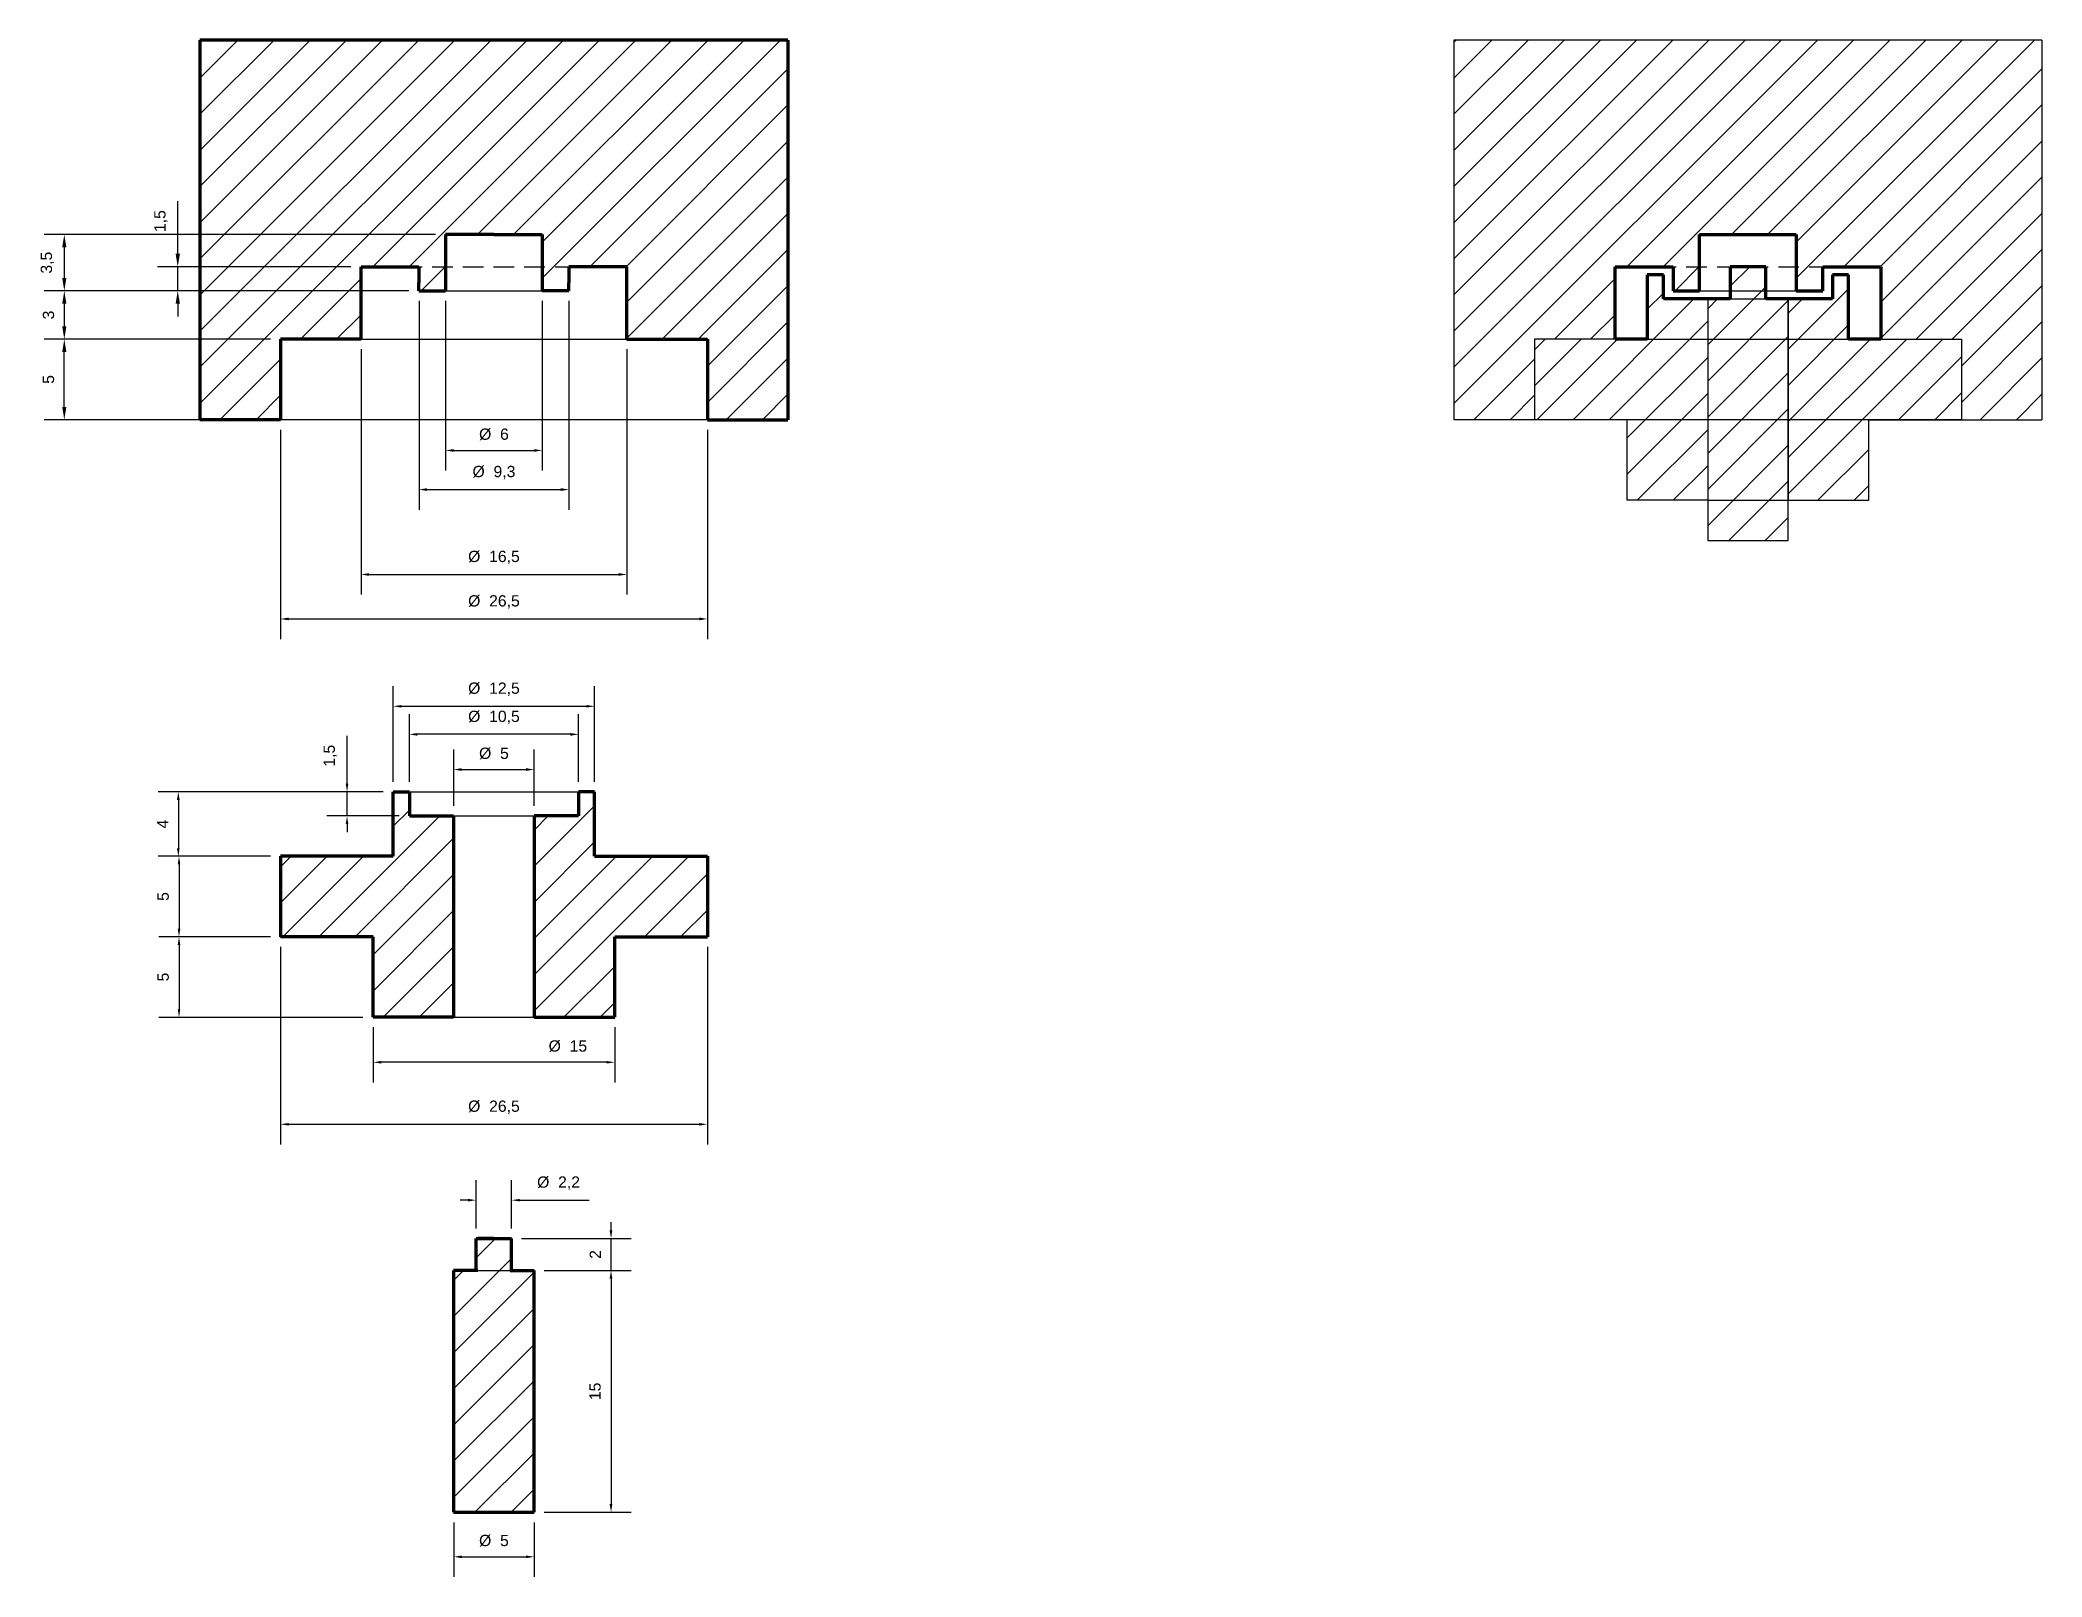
# Model space of a CAD drawing. Header units: millimetres. Extents: x 244 to 368, y 163 to 258.
import ezdxf

# ---------------------------------------------------------------- set-up
doc = ezdxf.new("R2010")
doc.units = ezdxf.units.MM
doc.linetypes.add('DASHED', pattern=[19.05, 12.7, -6.35])
doc.layers.add('dim', color=6, linetype='Continuous')
doc.styles.get("Standard").update_dxf_attribs({"font": 'arial.ttf'})
doc.dimstyles.new('ISO-25', dxfattribs={"dimtxt": 2.5, "dimasz": 2.5, "dimexe": 1.25, "dimexo": 0.625, "dimtad": 1, "dimtxsty": 'Standard', "dimcen": 2.5, "dimadec": 0, "dimazin": 0, "dimtfac": 1, "dimtmove": 0, "dimatfit": 3, "dimfxl": 1, "dimarcsym": 0})
pattern_1 = [(45, (3e-14, 6.6526), (-1.122532, 1.122532), [])]
pattern_2 = [(45, (77.8457, 38.7487), (-1.122532, 1.122532), [])]

# ---------------------------------------------------------------- blocks, each defined once
blk = doc.blocks.new('*D28')
at = {"layer": 'Defpoints', "color": 0}
for p in [(267.14, 242.57), (245.12, 239.57), (258.54, 239.57)]:
    blk.add_point(p, dxfattribs=at)
at = {"layer": 'dim', "color": 0, "lineweight": -2}
for p, q in [((266.51, 242.57), (243.87, 242.57)), ((245.12, 241.77), (245.12, 240.37)), ((257.91, 239.57), (243.87, 239.57))]:
    blk.add_line(p, q, dxfattribs=at)
at = {"layer": 'dim', "color": 0}
for points in [[(245.25, 241.77), (244.99, 241.77), (245.12, 242.57)], [(244.99, 240.37), (245.25, 240.37), (245.12, 239.57)]]:
    blk.add_solid(points, dxfattribs=at)
at = {"layer": 'dim', "color": 0, "insert": (244.14, 241.07), "char_height": 0.7, "attachment_point": 5, "rotation": 90}
blk.add_mtext('3', dxfattribs=at)
blk = doc.blocks.new('*D29')
at = {"layer": 'Defpoints', "color": 0}
for p in [(252.16, 244.07), (263.54, 244.07), (263.54, 242.57)]:
    blk.add_point(p, dxfattribs=at)
at = {"layer": 'dim', "color": 0, "lineweight": -2}
for p, q in [((252.16, 244.87), (252.16, 248.13)), ((262.91, 244.07), (250.91, 244.07)), ((252.16, 242.57), (252.16, 244.07)), ((262.91, 242.57), (250.91, 242.57)), ((252.16, 241.77), (252.16, 240.97))]:
    blk.add_line(p, q, dxfattribs=at)
at = {"layer": 'dim', "color": 0}
for points in [[(252.03, 244.87), (252.3, 244.87), (252.16, 244.07)], [(252.3, 241.77), (252.03, 241.77), (252.16, 242.57)]]:
    blk.add_solid(points, dxfattribs=at)
at = {"layer": 'dim', "color": 0, "insert": (251.12, 246.9), "char_height": 0.7, "attachment_point": 5, "rotation": 90}
blk.add_mtext('1,5', dxfattribs=at)
blk = doc.blocks.new('*D30')
at = {"layer": 'Defpoints', "color": 0}
for p in [(268.79, 246.07), (245.12, 242.57), (267.14, 242.57)]:
    blk.add_point(p, dxfattribs=at)
at = {"layer": 'dim', "color": 0, "lineweight": -2}
for p, q in [((268.16, 246.07), (243.87, 246.07)), ((245.12, 245.27), (245.12, 243.37)), ((266.51, 242.57), (243.87, 242.57))]:
    blk.add_line(p, q, dxfattribs=at)
at = {"layer": 'dim', "color": 0}
for points in [[(245.25, 245.27), (244.99, 245.27), (245.12, 246.07)], [(244.99, 243.37), (245.25, 243.37), (245.12, 242.57)]]:
    blk.add_solid(points, dxfattribs=at)
at = {"layer": 'dim', "color": 0, "insert": (244.07, 244.32), "char_height": 0.7, "attachment_point": 5, "rotation": 90}
blk.add_mtext('3,5', dxfattribs=at)
blk = doc.blocks.new('*D31')
at = {"layer": 'Defpoints', "color": 0}
for p in [(245.12, 239.57), (258.54, 239.57), (258.54, 234.57)]:
    blk.add_point(p, dxfattribs=at)
at = {"layer": 'dim', "color": 0, "lineweight": -2}
for p, q in [((257.91, 239.57), (243.87, 239.57)), ((245.12, 235.37), (245.12, 238.77)), ((257.91, 234.57), (243.87, 234.57))]:
    blk.add_line(p, q, dxfattribs=at)
at = {"layer": 'dim', "color": 0}
for points in [[(245.25, 238.77), (244.99, 238.77), (245.12, 239.57)], [(244.99, 235.37), (245.25, 235.37), (245.12, 234.57)]]:
    blk.add_solid(points, dxfattribs=at)
at = {"layer": 'dim', "color": 0, "insert": (244.14, 237.07), "char_height": 0.7, "attachment_point": 5, "rotation": 90}
blk.add_mtext('5', dxfattribs=at)
blk = doc.blocks.new('*D32')
at = {"layer": 'Defpoints', "color": 0}
for p in [(268.79, 242.57), (274.79, 242.57), (274.79, 232.66)]:
    blk.add_point(p, dxfattribs=at)
at = {"layer": 'dim', "color": 0, "lineweight": -2}
for p, q in [((268.79, 241.95), (268.79, 231.41)), ((274.79, 241.95), (274.79, 231.41)), ((269.29, 232.66), (274.29, 232.66))]:
    blk.add_line(p, q, dxfattribs=at)
at = {"layer": 'dim', "color": 0}
for points in [[(269.29, 232.75), (269.29, 232.58), (268.79, 232.66)], [(274.29, 232.58), (274.29, 232.75), (274.79, 232.66)]]:
    blk.add_solid(points, dxfattribs=at)
at = {"layer": 'dim', "color": 0, "insert": (271.79, 233.66), "char_height": 0.7, "attachment_point": 5}
blk.add_mtext('Ø  6', dxfattribs=at)
blk = doc.blocks.new('*D33')
at = {"layer": 'Defpoints', "color": 0}
for p in [(267.14, 242.57), (276.44, 242.57), (276.44, 230.23)]:
    blk.add_point(p, dxfattribs=at)
at = {"layer": 'dim', "color": 0, "lineweight": -2}
for p, q in [((267.14, 241.95), (267.14, 228.98)), ((276.44, 241.95), (276.44, 228.98)), ((267.64, 230.23), (275.94, 230.23))]:
    blk.add_line(p, q, dxfattribs=at)
at = {"layer": 'dim', "color": 0}
for points in [[(267.64, 230.32), (267.64, 230.15), (267.14, 230.23)], [(275.94, 230.15), (275.94, 230.32), (276.44, 230.23)]]:
    blk.add_solid(points, dxfattribs=at)
at = {"layer": 'dim', "color": 0, "insert": (271.79, 231.29), "char_height": 0.7, "attachment_point": 5}
blk.add_mtext('Ø  9,3', dxfattribs=at)
blk = doc.blocks.new('*D35')
at = {"layer": 'Defpoints', "color": 0}
for p in [(263.54, 239.57), (280.04, 239.57), (280.04, 224.96)]:
    blk.add_point(p, dxfattribs=at)
at = {"layer": 'dim', "color": 0, "lineweight": -2}
for p, q in [((263.54, 238.95), (263.54, 223.71)), ((280.04, 238.95), (280.04, 223.71)), ((264.04, 224.96), (279.54, 224.96))]:
    blk.add_line(p, q, dxfattribs=at)
at = {"layer": 'dim', "color": 0}
for points in [[(264.04, 225.05), (264.04, 224.88), (263.54, 224.96)], [(279.54, 224.88), (279.54, 225.05), (280.04, 224.96)]]:
    blk.add_solid(points, dxfattribs=at)
at = {"layer": 'dim', "color": 0, "insert": (271.79, 226.02), "char_height": 0.7, "attachment_point": 5}
blk.add_mtext('Ø  16,5', dxfattribs=at)
blk = doc.blocks.new('*D58')
at = {"layer": 'Defpoints', "color": 0}
for p in [(258.54, 234.57), (285.04, 234.57), (285.04, 222.2)]:
    blk.add_point(p, dxfattribs=at)
at = {"layer": 'dim', "color": 0, "lineweight": -2}
for p, q in [((258.54, 233.95), (258.54, 220.95)), ((285.04, 233.95), (285.04, 220.95)), ((259.04, 222.2), (284.54, 222.2))]:
    blk.add_line(p, q, dxfattribs=at)
at = {"layer": 'dim', "color": 0}
for points in [[(259.04, 222.29), (259.04, 222.12), (258.54, 222.2)], [(284.54, 222.12), (284.54, 222.29), (285.04, 222.2)]]:
    blk.add_solid(points, dxfattribs=at)
at = {"layer": 'dim', "color": 0, "insert": (271.79, 223.26), "char_height": 0.7, "attachment_point": 5}
blk.add_mtext('Ø  26,5', dxfattribs=at)
blk = doc.blocks.new('*D37')
at = {"layer": 'Defpoints', "color": 0}
for p in [(258.54, 202.47), (285.04, 202.47), (285.04, 190.83)]:
    blk.add_point(p, dxfattribs=at)
at = {"layer": 'dim', "color": 0, "lineweight": -2}
for p, q in [((258.54, 201.85), (258.54, 189.58)), ((285.04, 201.85), (285.04, 189.58)), ((259.04, 190.83), (284.54, 190.83))]:
    blk.add_line(p, q, dxfattribs=at)
at = {"layer": 'dim', "color": 0}
for points in [[(259.04, 190.91), (259.04, 190.75), (258.54, 190.83)], [(284.54, 190.75), (284.54, 190.91), (285.04, 190.83)]]:
    blk.add_solid(points, dxfattribs=at)
at = {"layer": 'dim', "color": 0, "insert": (271.79, 191.89), "char_height": 0.7, "attachment_point": 5}
blk.add_mtext('Ø  26,5', dxfattribs=at)
blk = doc.blocks.new('*D38')
at = {"layer": 'Defpoints', "color": 0}
for p in [(278.04, 216.78), (265.54, 211.47), (278.04, 211.47)]:
    blk.add_point(p, dxfattribs=at)
at = {"layer": 'dim', "color": 0, "lineweight": -2}
for p, q in [((265.54, 212.1), (265.54, 218.03)), ((278.04, 212.1), (278.04, 218.03)), ((266.04, 216.78), (277.54, 216.78))]:
    blk.add_line(p, q, dxfattribs=at)
at = {"layer": 'dim', "color": 0}
for points in [[(266.04, 216.86), (266.04, 216.7), (265.54, 216.78)], [(277.54, 216.7), (277.54, 216.86), (278.04, 216.78)]]:
    blk.add_solid(points, dxfattribs=at)
at = {"layer": 'dim', "color": 0, "insert": (271.79, 217.84), "char_height": 0.7, "attachment_point": 5}
blk.add_mtext('Ø  12,5', dxfattribs=at)
blk = doc.blocks.new('*D40')
at = {"layer": 'Defpoints', "color": 0}
for p in [(266.54, 215.04), (266.54, 211.47), (277.04, 211.47)]:
    blk.add_point(p, dxfattribs=at)
at = {"layer": 'dim', "color": 0, "lineweight": -2}
for p, q in [((266.54, 212.1), (266.54, 216.29)), ((277.04, 212.1), (277.04, 216.29)), ((276.54, 215.04), (267.04, 215.04))]:
    blk.add_line(p, q, dxfattribs=at)
at = {"layer": 'dim', "color": 0}
for points in [[(267.04, 215.12), (267.04, 214.95), (266.54, 215.04)], [(276.54, 214.95), (276.54, 215.12), (277.04, 215.04)]]:
    blk.add_solid(points, dxfattribs=at)
at = {"layer": 'dim', "color": 0, "insert": (271.79, 216.09), "char_height": 0.7, "attachment_point": 5}
blk.add_mtext('Ø  10,5', dxfattribs=at)
blk = doc.blocks.new('*D42')
at = {"layer": 'Defpoints', "color": 0}
for p in [(265.54, 211.47), (252.2, 207.47), (258.54, 207.47)]:
    blk.add_point(p, dxfattribs=at)
at = {"layer": 'dim', "color": 0, "lineweight": -2}
for p, q in [((264.91, 211.47), (250.95, 211.47)), ((252.2, 210.97), (252.2, 207.97)), ((257.91, 207.47), (250.95, 207.47))]:
    blk.add_line(p, q, dxfattribs=at)
at = {"layer": 'dim', "color": 0}
for points in [[(252.28, 210.97), (252.11, 210.97), (252.2, 211.47)], [(252.11, 207.97), (252.28, 207.97), (252.2, 207.47)]]:
    blk.add_solid(points, dxfattribs=at)
at = {"layer": 'dim', "color": 0, "insert": (251.22, 209.47), "char_height": 0.7, "attachment_point": 5, "rotation": 90}
blk.add_mtext('4', dxfattribs=at)
blk = doc.blocks.new('*D43')
at = {"layer": 'Defpoints', "color": 0}
for p in [(262.67, 211.47), (265.54, 211.47), (266.54, 209.97)]:
    blk.add_point(p, dxfattribs=at)
at = {"layer": 'dim', "color": 0, "lineweight": -2}
for p, q in [((262.67, 211.97), (262.67, 214.94)), ((264.91, 211.47), (261.42, 211.47)), ((262.67, 209.97), (262.67, 211.47)), ((265.91, 209.97), (261.42, 209.97)), ((262.67, 209.47), (262.67, 208.97))]:
    blk.add_line(p, q, dxfattribs=at)
at = {"layer": 'dim', "color": 0}
for points in [[(262.59, 211.97), (262.75, 211.97), (262.67, 211.47)], [(262.75, 209.47), (262.59, 209.47), (262.67, 209.97)]]:
    blk.add_solid(points, dxfattribs=at)
at = {"layer": 'dim', "color": 0, "insert": (261.63, 213.71), "char_height": 0.7, "attachment_point": 5, "rotation": 90}
blk.add_mtext('1,5', dxfattribs=at)
blk = doc.blocks.new('*D47')
at = {"layer": 'Defpoints', "color": 0}
for p in [(274.29, 212.85), (269.29, 209.97), (274.29, 209.97)]:
    blk.add_point(p, dxfattribs=at)
at = {"layer": 'dim', "color": 0, "lineweight": -2}
for p, q in [((269.29, 210.6), (269.29, 214.1)), ((274.29, 210.6), (274.29, 214.1)), ((269.79, 212.85), (273.79, 212.85))]:
    blk.add_line(p, q, dxfattribs=at)
at = {"layer": 'dim', "color": 0}
for points in [[(269.79, 212.94), (269.79, 212.77), (269.29, 212.85)], [(273.79, 212.77), (273.79, 212.94), (274.29, 212.85)]]:
    blk.add_solid(points, dxfattribs=at)
at = {"layer": 'dim', "color": 0, "insert": (271.79, 213.85), "char_height": 0.7, "attachment_point": 5}
blk.add_mtext('Ø  5', dxfattribs=at)
blk = doc.blocks.new('*D48')
at = {"layer": 'Defpoints', "color": 0}
for p in [(272.89, 186.12), (270.69, 183.75), (272.89, 183.75)]:
    blk.add_point(p, dxfattribs=at)
at = {"layer": 'dim', "color": 0, "lineweight": -2}
for p, q in [((270.69, 184.37), (270.69, 187.37)), ((272.89, 184.37), (272.89, 187.37)), ((270.19, 186.12), (269.69, 186.12)), ((273.39, 186.12), (277.71, 186.12))]:
    blk.add_line(p, q, dxfattribs=at)
at = {"layer": 'dim', "color": 0}
for points in [[(270.19, 186.04), (270.19, 186.2), (270.69, 186.12)], [(273.39, 186.2), (273.39, 186.04), (272.89, 186.12)]]:
    blk.add_solid(points, dxfattribs=at)
at = {"layer": 'dim', "color": 0, "insert": (275.8, 187.18), "char_height": 0.7, "attachment_point": 5}
blk.add_mtext('Ø  2,2', dxfattribs=at)
blk = doc.blocks.new('*D49')
at = {"layer": 'Defpoints', "color": 0}
for p in [(269.29, 166.75), (274.29, 166.75), (274.29, 163.98)]:
    blk.add_point(p, dxfattribs=at)
at = {"layer": 'dim', "color": 0, "lineweight": -2}
for p, q in [((269.29, 166.12), (269.29, 162.73)), ((274.29, 166.12), (274.29, 162.73)), ((269.79, 163.98), (273.79, 163.98))]:
    blk.add_line(p, q, dxfattribs=at)
at = {"layer": 'dim', "color": 0}
for points in [[(269.79, 164.06), (269.79, 163.9), (269.29, 163.98)], [(273.79, 163.9), (273.79, 164.06), (274.29, 163.98)]]:
    blk.add_solid(points, dxfattribs=at)
at = {"layer": 'dim', "color": 0, "insert": (271.79, 164.98), "char_height": 0.7, "attachment_point": 5}
blk.add_mtext('Ø  5', dxfattribs=at)
blk = doc.blocks.new('*D50')
at = {"layer": 'Defpoints', "color": 0}
for p in [(258.54, 207.47), (252.24, 202.47), (258.54, 202.47)]:
    blk.add_point(p, dxfattribs=at)
at = {"layer": 'dim', "color": 0, "lineweight": -2}
for p, q in [((257.91, 207.47), (250.99, 207.47)), ((252.24, 206.97), (252.24, 202.97)), ((257.91, 202.47), (250.99, 202.47))]:
    blk.add_line(p, q, dxfattribs=at)
at = {"layer": 'dim', "color": 0}
for points in [[(252.32, 206.97), (252.16, 206.97), (252.24, 207.47)], [(252.16, 202.97), (252.32, 202.97), (252.24, 202.47)]]:
    blk.add_solid(points, dxfattribs=at)
at = {"layer": 'dim', "color": 0, "insert": (251.26, 204.97), "char_height": 0.7, "attachment_point": 5, "rotation": 90}
blk.add_mtext('5', dxfattribs=at)
blk = doc.blocks.new('*D51')
at = {"layer": 'Defpoints', "color": 0}
for p in [(258.54, 202.47), (252.24, 197.47), (264.29, 197.47)]:
    blk.add_point(p, dxfattribs=at)
at = {"layer": 'dim', "color": 0, "lineweight": -2}
for p, q in [((257.91, 202.47), (250.99, 202.47)), ((252.24, 201.97), (252.24, 197.97)), ((263.66, 197.47), (250.99, 197.47))]:
    blk.add_line(p, q, dxfattribs=at)
at = {"layer": 'dim', "color": 0}
for points in [[(252.32, 201.97), (252.16, 201.97), (252.24, 202.47)], [(252.16, 197.97), (252.32, 197.97), (252.24, 197.47)]]:
    blk.add_solid(points, dxfattribs=at)
at = {"layer": 'dim', "color": 0, "insert": (251.26, 199.97), "char_height": 0.7, "attachment_point": 5, "rotation": 90}
blk.add_mtext('5', dxfattribs=at)
blk = doc.blocks.new('*D52')
at = {"layer": 'Defpoints', "color": 0}
for p in [(274.29, 181.75), (274.29, 166.75), (279.06, 166.75)]:
    blk.add_point(p, dxfattribs=at)
at = {"layer": 'dim', "color": 0, "lineweight": -2}
for p, q in [((274.91, 181.75), (280.31, 181.75)), ((279.06, 181.25), (279.06, 167.25)), ((274.91, 166.75), (280.31, 166.75))]:
    blk.add_line(p, q, dxfattribs=at)
at = {"layer": 'dim', "color": 0}
for points in [[(279.14, 181.25), (278.97, 181.25), (279.06, 181.75)], [(278.97, 167.25), (279.14, 167.25), (279.06, 166.75)]]:
    blk.add_solid(points, dxfattribs=at)
at = {"layer": 'dim', "color": 0, "insert": (278.07, 174.25), "char_height": 0.7, "attachment_point": 5, "rotation": 90}
blk.add_mtext('15', dxfattribs=at)
blk = doc.blocks.new('*D53')
at = {"layer": 'Defpoints', "color": 0}
for p in [(272.89, 183.75), (279.06, 183.75), (274.29, 181.75)]:
    blk.add_point(p, dxfattribs=at)
at = {"layer": 'dim', "color": 0, "lineweight": -2}
for p, q in [((279.06, 184.25), (279.06, 184.75)), ((273.51, 183.75), (280.31, 183.75)), ((279.06, 181.75), (279.06, 183.75)), ((274.91, 181.75), (280.31, 181.75)), ((279.06, 181.25), (279.06, 180.75))]:
    blk.add_line(p, q, dxfattribs=at)
at = {"layer": 'dim', "color": 0}
for points in [[(278.97, 184.25), (279.14, 184.25), (279.06, 183.75)], [(279.14, 181.25), (278.97, 181.25), (279.06, 181.75)]]:
    blk.add_solid(points, dxfattribs=at)
at = {"layer": 'dim', "color": 0, "insert": (278.08, 182.75), "char_height": 0.7, "attachment_point": 5, "rotation": 90}
blk.add_mtext('2', dxfattribs=at)
blk = doc.blocks.new('*D54')
at = {"layer": 'Defpoints', "color": 0}
for p in [(264.29, 197.47), (279.29, 197.47), (264.29, 194.68)]:
    blk.add_point(p, dxfattribs=at)
at = {"layer": 'dim', "color": 0, "lineweight": -2}
for p, q in [((264.29, 196.85), (264.29, 193.43)), ((279.29, 196.85), (279.29, 193.43)), ((278.79, 194.68), (264.79, 194.68))]:
    blk.add_line(p, q, dxfattribs=at)
at = {"layer": 'dim', "color": 0}
for points in [[(264.79, 194.76), (264.79, 194.6), (264.29, 194.68)], [(278.79, 194.6), (278.79, 194.76), (279.29, 194.68)]]:
    blk.add_solid(points, dxfattribs=at)
at = {"layer": 'dim', "color": 0, "insert": (276.38, 195.68), "char_height": 0.7, "attachment_point": 5}
blk.add_mtext('Ø  15', dxfattribs=at)

msp = doc.modelspace()

# ---------------------------------------------------------------- hatches: boundary and pattern name
h = msp.add_hatch()
h.set_pattern_fill('ANSI31', color=256, scale=0.5, style=0)
edge = h.paths.add_edge_path()
edge.add_line((271.788, 246.07), (268.788, 246.07))
edge.add_line((268.788, 246.07), (268.788, 242.57))
edge.add_line((271.788, 246.07), (274.788, 246.07))
edge.add_line((274.788, 246.07), (274.788, 242.57))
edge.add_line((267.138, 242.57), (268.788, 242.57))
edge.add_line((267.138, 242.57), (267.138, 243.07))
edge.add_line((267.138, 244.07), (267.138, 243.07))
edge.add_line((266.538, 244.07), (267.138, 244.07))
edge.add_line((263.538, 244.07), (266.538, 244.07))
edge.add_line((263.538, 239.57), (263.538, 244.07))
edge.add_line((263.538, 239.57), (258.538, 239.57))
edge.add_line((258.538, 239.57), (258.538, 234.57))
edge.add_line((258.538, 234.57), (253.538, 234.57))
edge.add_line((253.538, 258.141), (253.538, 234.57))
edge.add_line((290.038, 258.141), (253.538, 258.141))
edge.add_line((290.038, 258.141), (290.038, 234.57))
edge.add_line((285.038, 234.57), (290.038, 234.57))
edge.add_line((285.038, 239.57), (285.038, 234.57))
edge.add_line((280.038, 239.57), (285.038, 239.57))
edge.add_line((280.038, 239.57), (280.038, 244.07))
edge.add_line((280.038, 244.07), (277.52, 244.07))
edge.add_line((276.438, 242.57), (274.788, 242.57))
edge.add_line((276.438, 242.57), (276.438, 243.07))
edge.add_line((276.438, 244.07), (276.438, 243.07))
edge.add_line((277.038, 244.07), (276.438, 244.07))
edge.add_line((280.038, 244.07), (277.038, 244.07))
edge = h.paths.add_edge_path()
edge.add_line((263.538, 244.07), (266.056, 244.07))
h = msp.add_hatch()
h.set_pattern_fill('ANSI31', color=3, scale=0.5, style=0)
h.set_pattern_definition([(45, (77.8457, 0), (-1.122532, 1.122532), [])])
edge = h.paths.add_edge_path()
edge.add_line((349.634, 246.07), (346.634, 246.07))
edge.add_line((346.634, 246.07), (346.634, 242.57))
edge.add_line((349.634, 246.07), (352.634, 246.07))
edge.add_line((352.634, 246.07), (352.634, 242.57))
edge.add_line((344.984, 242.57), (346.634, 242.57))
edge.add_line((344.984, 242.57), (344.984, 243.07))
edge.add_line((344.984, 244.07), (344.984, 243.07))
edge.add_line((344.384, 244.07), (344.984, 244.07))
edge.add_line((341.384, 244.07), (344.384, 244.07))
edge.add_line((341.384, 239.57), (341.384, 244.07))
edge.add_line((341.384, 239.57), (336.384, 239.57))
edge.add_line((336.384, 239.57), (336.384, 234.57))
edge.add_line((336.384, 234.57), (331.384, 234.57))
edge.add_line((331.384, 258.141), (331.384, 234.57))
edge.add_line((367.884, 258.141), (331.384, 258.141))
edge.add_line((367.884, 258.141), (367.884, 234.57))
edge.add_line((362.884, 234.57), (367.884, 234.57))
edge.add_line((362.884, 239.57), (362.884, 234.57))
edge.add_line((357.884, 239.57), (362.884, 239.57))
edge.add_line((357.884, 239.57), (357.884, 244.07))
edge.add_line((357.884, 244.07), (355.366, 244.07))
edge.add_line((354.284, 242.57), (352.634, 242.57))
edge.add_line((354.284, 242.57), (354.284, 243.07))
edge.add_line((354.284, 244.07), (354.284, 243.07))
edge.add_line((354.884, 244.07), (354.284, 244.07))
edge.add_line((357.884, 244.07), (354.884, 244.07))
edge = h.paths.add_edge_path()
edge.add_line((341.384, 244.07), (343.902, 244.07))
h = msp.add_hatch()
h.set_pattern_fill('ANSI31', color=4, scale=0.5, style=0)
h.set_pattern_definition(pattern_2)
edge = h.paths.add_edge_path()
edge.add_line((343.384, 239.57), (343.384, 243.57))
edge.add_line((343.384, 243.57), (343.902, 243.57))
edge.add_line((343.384, 239.57), (336.384, 239.57))
edge.add_line((336.384, 239.57), (336.384, 234.57))
edge.add_line((342.134, 234.57), (336.384, 234.57))
edge.add_line((342.134, 229.57), (342.134, 234.57))
edge.add_line((347.134, 229.57), (342.134, 229.57))
edge.add_line((347.134, 242.07), (347.134, 229.57))
edge.add_line((344.384, 242.07), (347.134, 242.07))
edge.add_line((344.384, 242.57), (344.384, 242.07))
edge.add_line((344.384, 243.57), (344.384, 242.57))
edge.add_line((343.384, 243.57), (344.384, 243.57))
h = msp.add_hatch()
h.set_pattern_fill('ANSI31', color=6, scale=0.5, style=0)
h.set_pattern_definition([(45, (77.8457, 61.9771), (-1.122532, 1.122532), [])])
edge = h.paths.add_edge_path()
edge.add_line((347.134, 227.07), (352.134, 227.07))
edge.add_line((347.134, 242.07), (347.134, 227.07))
edge.add_line((352.134, 227.07), (352.134, 242.07))
edge.add_line((348.634, 242.07), (347.134, 242.07))
edge.add_line((348.534, 242.07), (348.534, 244.07))
edge.add_line((348.534, 244.07), (350.734, 244.07))
edge.add_line((350.734, 242.07), (350.734, 244.07))
edge.add_line((350.634, 242.07), (352.134, 242.07))
h = msp.add_hatch()
h.set_pattern_fill('ANSI31', color=4, scale=0.5, style=0)
h.set_pattern_definition(pattern_2)
edge = h.paths.add_edge_path()
edge.add_line((355.884, 239.57), (355.884, 243.57))
edge.add_line((355.884, 239.57), (362.884, 239.57))
edge.add_line((362.884, 239.57), (362.884, 234.57))
edge.add_line((357.134, 234.57), (362.884, 234.57))
edge.add_line((357.134, 229.57), (357.134, 234.57))
edge.add_line((352.134, 229.57), (357.134, 229.57))
edge.add_line((352.134, 242.07), (352.134, 229.57))
edge.add_line((354.884, 242.07), (352.134, 242.07))
edge.add_line((355.884, 243.57), (354.884, 243.57))
edge.add_line((354.884, 243.57), (354.884, 242.57))
edge.add_line((354.884, 242.57), (354.884, 242.07))
h = msp.add_hatch()
h.set_pattern_fill('ANSI31', color=256, scale=0.5, style=0)
h.set_pattern_definition(pattern_1)
edge = h.paths.add_edge_path()
edge.add_line((265.538, 207.474), (265.538, 211.474))
edge.add_line((265.538, 211.474), (266.056, 211.474))
edge.add_line((265.538, 207.474), (258.538, 207.474))
edge.add_line((258.538, 207.474), (258.538, 202.474))
edge.add_line((264.288, 202.474), (258.538, 202.474))
edge.add_line((264.288, 197.474), (264.288, 202.474))
edge.add_line((269.288, 197.474), (264.288, 197.474))
edge.add_line((269.288, 209.974), (269.288, 197.474))
edge.add_line((266.538, 209.974), (269.288, 209.974))
edge.add_line((266.538, 210.474), (266.538, 209.974))
edge.add_line((266.538, 211.474), (266.538, 210.474))
edge.add_line((265.538, 211.474), (266.538, 211.474))
h = msp.add_hatch()
h.set_pattern_fill('ANSI31', color=256, scale=0.5, style=0)
h.set_pattern_definition(pattern_1)
edge = h.paths.add_edge_path()
edge.add_line((278.038, 207.474), (278.038, 211.474))
edge.add_line((278.038, 207.474), (285.038, 207.474))
edge.add_line((285.038, 207.474), (285.038, 202.474))
edge.add_line((279.288, 202.474), (285.038, 202.474))
edge.add_line((279.288, 197.474), (279.288, 202.474))
edge.add_line((274.288, 197.474), (279.288, 197.474))
edge.add_line((274.288, 209.974), (274.288, 197.474))
edge.add_line((277.038, 209.974), (274.288, 209.974))
edge.add_line((278.038, 211.474), (277.038, 211.474))
edge.add_line((277.038, 211.474), (277.038, 210.474))
edge.add_line((277.038, 210.474), (277.038, 209.974))
h = msp.add_hatch()
h.set_pattern_fill('ANSI31', color=256, scale=0.5, style=0)
h.set_pattern_definition([(45, (-3e-14, 1.6529), (-1.122532, 1.122532), [])])
edge = h.paths.add_edge_path()
edge.add_line((269.288, 166.746), (274.288, 166.746))
edge.add_line((269.288, 181.746), (269.288, 166.746))
edge.add_line((274.288, 166.746), (274.288, 181.746))
edge.add_line((270.788, 181.746), (269.288, 181.746))
edge.add_line((270.688, 181.746), (270.688, 183.746))
edge.add_line((270.688, 183.746), (272.888, 183.746))
edge.add_line((272.888, 181.746), (272.888, 183.746))
edge.add_line((272.788, 181.746), (274.288, 181.746))

# ---------------------------------------------------------------- linework, layer by layer
at = {"lineweight": 70}
for p, q in [((290.038, 258.141), (253.538, 258.141)), ((253.538, 258.141), (253.538, 234.57)), ((290.038, 258.141), (290.038, 234.57)), ((271.788, 246.07), (268.788, 246.07)), ((268.788, 246.07), (268.788, 242.57)), ((271.788, 246.07), (274.788, 246.07)), ((274.788, 246.07), (274.788, 242.57)), ((263.538, 239.57), (263.538, 244.07)), ((263.538, 244.07), (266.056, 244.07)), ((263.538, 244.07), (266.538, 244.07)), ((266.538, 244.07), (267.138, 244.07)), ((267.138, 244.07), (267.138, 243.07)), ((277.038, 244.07), (276.438, 244.07)), ((276.438, 244.07), (276.438, 243.07)), ((280.038, 244.07), (277.038, 244.07)), ((280.038, 244.07), (277.52, 244.07)), ((280.038, 239.57), (280.038, 244.07)), ((267.138, 242.57), (267.138, 243.07)), ((267.138, 242.57), (268.788, 242.57)), ((276.438, 242.57), (274.788, 242.57)), ((276.438, 242.57), (276.438, 243.07)), ((263.538, 239.57), (258.538, 239.57)), ((258.538, 239.57), (258.538, 234.57)), ((280.038, 239.57), (285.038, 239.57)), ((285.038, 239.57), (285.038, 234.57)), ((258.538, 234.57), (253.538, 234.57)), ((285.038, 234.57), (290.038, 234.57)), ((265.538, 207.474), (265.538, 211.474)), ((265.538, 211.474), (266.056, 211.474)), ((265.538, 211.474), (266.538, 211.474)), ((266.538, 211.474), (266.538, 210.474)), ((278.038, 211.474), (277.038, 211.474)), ((277.038, 211.474), (277.038, 210.474)), ((278.038, 211.474), (277.52, 211.474)), ((278.038, 207.474), (278.038, 211.474)), ((266.538, 210.474), (266.538, 209.974)), ((277.038, 210.474), (277.038, 209.974)), ((266.538, 209.974), (269.288, 209.974)), ((269.288, 209.974), (269.288, 197.474)), ((274.288, 209.974), (274.288, 197.474)), ((277.038, 209.974), (274.288, 209.974)), ((265.538, 207.474), (258.538, 207.474)), ((258.538, 207.474), (258.538, 202.474)), ((278.038, 207.474), (285.038, 207.474)), ((285.038, 207.474), (285.038, 202.474)), ((264.288, 202.474), (258.538, 202.474)), ((264.288, 197.474), (264.288, 202.474)), ((279.288, 202.474), (285.038, 202.474)), ((279.288, 197.474), (279.288, 202.474)), ((269.288, 197.474), (264.288, 197.474)), ((274.288, 197.474), (279.288, 197.474)), ((270.688, 181.746), (270.688, 183.746)), ((270.688, 183.746), (272.888, 183.746)), ((271.788, 183.746), (270.788, 183.746)), ((272.888, 181.746), (272.888, 183.746)), ((269.288, 181.746), (269.288, 166.746)), ((270.788, 181.746), (269.288, 181.746)), ((272.788, 181.746), (274.288, 181.746)), ((274.288, 166.746), (274.288, 181.746)), ((269.288, 166.746), (274.288, 166.746))]:
    msp.add_line(p, q, dxfattribs=at)
at = {"color": 3}
for p, q in [((367.884, 258.141), (331.384, 258.141)), ((331.384, 258.141), (331.384, 234.57)), ((367.884, 258.141), (367.884, 234.57)), ((349.634, 246.07), (346.634, 246.07)), ((346.634, 246.07), (346.634, 242.57)), ((349.634, 246.07), (352.634, 246.07)), ((352.634, 246.07), (352.634, 242.57)), ((341.384, 239.57), (341.384, 244.07)), ((341.384, 244.07), (343.902, 244.07)), ((341.384, 244.07), (344.384, 244.07)), ((344.384, 244.07), (344.984, 244.07)), ((344.984, 244.07), (344.984, 243.07)), ((354.884, 244.07), (354.284, 244.07)), ((354.284, 244.07), (354.284, 243.07)), ((357.884, 244.07), (354.884, 244.07)), ((357.884, 244.07), (355.366, 244.07)), ((357.884, 239.57), (357.884, 244.07)), ((344.984, 242.57), (344.984, 243.07)), ((344.984, 242.57), (346.634, 242.57)), ((346.634, 242.57), (352.634, 242.57)), ((354.284, 242.57), (352.634, 242.57)), ((354.284, 242.57), (354.284, 243.07)), ((341.384, 239.57), (336.384, 239.57)), ((336.384, 239.57), (336.384, 234.57)), ((341.384, 239.57), (357.884, 239.57)), ((357.884, 239.57), (362.884, 239.57)), ((362.884, 239.57), (362.884, 234.57)), ((336.384, 234.57), (331.384, 234.57)), ((362.884, 234.57), (336.384, 234.57)), ((362.884, 234.57), (367.884, 234.57))]:
    msp.add_line(p, q, dxfattribs=at)
at = {"linetype": 'DASHED', "ltscale": 0.1}
msp.add_line((266.056, 244.07), (277.52, 244.07), dxfattribs=at)
at = {"color": 4}
for p, q in [((343.384, 239.57), (343.384, 243.57)), ((343.384, 243.57), (343.902, 243.57)), ((343.384, 243.57), (344.384, 243.57)), ((344.384, 243.57), (344.384, 242.57)), ((355.884, 243.57), (354.884, 243.57)), ((354.884, 243.57), (354.884, 242.57)), ((355.884, 243.57), (355.366, 243.57)), ((355.884, 239.57), (355.884, 243.57)), ((344.384, 242.57), (344.384, 242.07)), ((354.884, 242.57), (354.884, 242.07)), ((344.384, 242.07), (347.134, 242.07)), ((347.134, 242.07), (347.134, 229.57)), ((347.134, 242.07), (352.134, 242.07)), ((352.134, 242.07), (352.134, 229.57)), ((354.884, 242.07), (352.134, 242.07)), ((343.384, 239.57), (336.384, 239.57)), ((336.384, 239.57), (336.384, 234.57)), ((355.884, 239.57), (362.884, 239.57)), ((362.884, 239.57), (362.884, 234.57)), ((342.134, 234.57), (336.384, 234.57)), ((342.134, 229.57), (342.134, 234.57)), ((357.134, 234.57), (362.884, 234.57)), ((357.134, 229.57), (357.134, 234.57)), ((347.134, 229.57), (342.134, 229.57)), ((347.134, 229.57), (352.134, 229.57)), ((352.134, 229.57), (357.134, 229.57))]:
    msp.add_line(p, q, dxfattribs=at)
at = {"color": 3, "linetype": 'DASHED', "ltscale": 0.1}
msp.add_line((343.902, 244.07), (355.366, 244.07), dxfattribs=at)
at = {"color": 6}
for p, q in [((348.534, 242.07), (348.534, 244.07)), ((348.534, 244.07), (350.734, 244.07)), ((350.734, 242.07), (350.734, 244.07)), ((347.134, 242.07), (347.134, 227.07)), ((348.634, 242.07), (347.134, 242.07)), ((348.634, 242.07), (350.634, 242.07)), ((350.634, 242.07), (352.134, 242.07)), ((352.134, 227.07), (352.134, 242.07)), ((347.134, 227.07), (352.134, 227.07))]:
    msp.add_line(p, q, dxfattribs=at)
for p, q in [((268.788, 242.57), (274.788, 242.57)), ((263.538, 239.57), (280.038, 239.57)), ((285.038, 234.57), (258.538, 234.57)), ((266.056, 211.474), (277.52, 211.474)), ((269.288, 209.974), (274.288, 209.974)), ((269.288, 197.474), (274.288, 197.474)), ((270.788, 181.746), (272.788, 181.746))]:
    msp.add_line(p, q)
at = {"layer": 'dim', "color": 1, "lineweight": 70}
for p, q in [((346.634, 242.57), (346.634, 246.07)), ((346.634, 246.07), (352.634, 246.07)), ((352.634, 246.07), (352.634, 242.57)), ((341.384, 239.57), (341.384, 244.07)), ((341.384, 244.07), (344.984, 244.07)), ((344.384, 243.57), (343.384, 243.57)), ((343.384, 243.57), (343.384, 239.57)), ((344.384, 242.07), (344.384, 243.57)), ((344.984, 244.07), (344.984, 242.57)), ((350.734, 244.07), (348.534, 244.07)), ((348.534, 244.07), (348.534, 242.07)), ((350.734, 242.07), (350.734, 244.07)), ((354.284, 242.57), (354.284, 244.07)), ((354.284, 244.07), (357.884, 244.07)), ((355.884, 243.57), (354.884, 243.57)), ((354.884, 243.57), (354.884, 242.07)), ((355.884, 239.57), (355.884, 243.57)), ((357.884, 244.07), (357.884, 239.57)), ((344.984, 242.57), (346.634, 242.57)), ((352.634, 242.57), (354.284, 242.57)), ((347.134, 242.07), (344.384, 242.07)), ((348.534, 242.07), (347.134, 242.07)), ((352.134, 242.07), (350.734, 242.07)), ((354.884, 242.07), (352.134, 242.07)), ((343.384, 239.57), (341.384, 239.57)), ((357.884, 239.57), (355.884, 239.57))]:
    msp.add_line(p, q, dxfattribs=at)

# ---------------------------------------------------------------- dimensions: what is measured, and where the dimension line sits
at = {"layer": 'dim'}
for base, p1, p2, override, picture, middle in [((252.164, 244.07), (263.538, 242.57), (263.538, 244.07), {"dimtxt": 0.7, "dimasz": 0.8}, '*D29', (251.118, 246.901)), ((245.119, 242.57), (268.788, 246.07), (267.138, 242.57), {"dimtxt": 0.7, "dimasz": 0.8}, '*D30', (244.073, 244.32)), ((245.119, 239.57), (267.138, 242.57), (258.538, 239.57), {"dimtxt": 0.7, "dimasz": 0.8}, '*D28', (244.136, 241.07)), ((245.119, 239.57), (258.538, 234.57), (258.538, 239.57), {"dimtxt": 0.7, "dimasz": 0.8}, '*D31', (244.138, 237.07)), ((262.672, 211.474), (266.538, 209.974), (265.538, 211.474), {"dimtxt": 0.7, "dimasz": 0.5}, '*D43', (261.626, 213.705)), ((252.197, 207.474), (265.538, 211.474), (258.538, 207.474), {"dimtxt": 0.7, "dimasz": 0.5}, '*D42', (251.222, 209.474)), ((252.239, 202.474), (258.538, 207.474), (258.538, 202.474), {"dimtxt": 0.7, "dimasz": 0.5}, '*D50', (251.258, 204.974)), ((252.239, 197.474), (258.538, 202.474), (264.288, 197.474), {"dimtxt": 0.7, "dimasz": 0.5}, '*D51', (251.258, 199.974)), ((279.056, 183.746), (274.288, 181.746), (272.888, 183.746), {"dimtxt": 0.7, "dimasz": 0.5, "dimjust": 1}, '*D53', (278.08, 182.746)), ((279.056, 166.746), (274.288, 181.746), (274.288, 166.746), {"dimtxt": 0.7, "dimasz": 0.5}, '*D52', (278.074, 174.246))]:
    dim = msp.add_linear_dim(base=base, p1=p1, p2=p2, angle=90, dimstyle='ISO-25', override=override, dxfattribs=at)
    dim.commit()
    dim.dimension.update_dxf_attribs({"geometry": picture, "text_midpoint": middle})
for base, p1, p2, override, picture, middle in [((276.438, 230.235), (267.138, 242.57), (276.438, 242.57), {"dimtxt": 0.7, "dimasz": 0.5, "dimpost": 'Ø  <>', "dimtofl": 0}, '*D33', (271.788, 231.291)), ((274.788, 232.662), (268.788, 242.57), (274.788, 242.57), {"dimtxt": 0.7, "dimasz": 0.5, "dimjust": 0, "dimpost": 'Ø  <>', "dimtofl": 0}, '*D32', (271.788, 233.664)), ((280.038, 224.963), (263.538, 239.57), (280.038, 239.57), {"dimtxt": 0.7, "dimasz": 0.5, "dimpost": 'Ø  <>', "dimtofl": 0}, '*D35', (271.788, 226.019)), ((285.038, 222.204), (258.538, 234.57), (285.038, 234.57), {"dimtxt": 0.7, "dimasz": 0.5, "dimpost": 'Ø  <>', "dimtofl": 0}, '*D58', (271.788, 223.261)), ((278.038, 216.779), (265.538, 211.474), (278.038, 211.474), {"dimtxt": 0.7, "dimasz": 0.5, "dimpost": 'Ø  <>', "dimtofl": 0}, '*D38', (271.788, 217.836)), ((266.538, 215.038), (277.038, 211.474), (266.538, 211.474), {"dimtxt": 0.7, "dimasz": 0.5, "dimpost": 'Ø  <>', "dimtofl": 0}, '*D40', (271.788, 216.094)), ((274.288, 212.853), (269.288, 209.974), (274.288, 209.974), {"dimtxt": 0.7, "dimasz": 0.5, "dimpost": 'Ø  <>', "dimtofl": 0}, '*D47', (271.788, 213.855)), ((285.038, 190.83), (258.538, 202.474), (285.038, 202.474), {"dimtxt": 0.7, "dimasz": 0.5, "dimpost": 'Ø  <>', "dimtofl": 0}, '*D37', (271.788, 191.887)), ((264.288, 194.679), (279.288, 197.474), (264.288, 197.474), {"dimtxt": 0.7, "dimasz": 0.5, "dimjust": 1, "dimpost": 'Ø  <>', "dimtofl": 0}, '*D54', (276.383, 195.681)), ((272.888, 186.12), (270.688, 183.746), (272.888, 183.746), {"dimtxt": 0.7, "dimasz": 0.5, "dimpost": 'Ø  <>', "dimtofl": 0}, '*D48', (275.798, 187.176)), ((274.288, 163.979), (269.288, 166.746), (274.288, 166.746), {"dimtxt": 0.7, "dimasz": 0.5, "dimpost": 'Ø  <>', "dimtofl": 0}, '*D49', (271.788, 164.98))]:
    dim = msp.add_linear_dim(base=base, p1=p1, p2=p2, dimstyle='ISO-25', override=override, dxfattribs=at)
    dim.commit()
    dim.dimension.update_dxf_attribs({"geometry": picture, "text_midpoint": middle})

doc.saveas('drawing.dxf')
